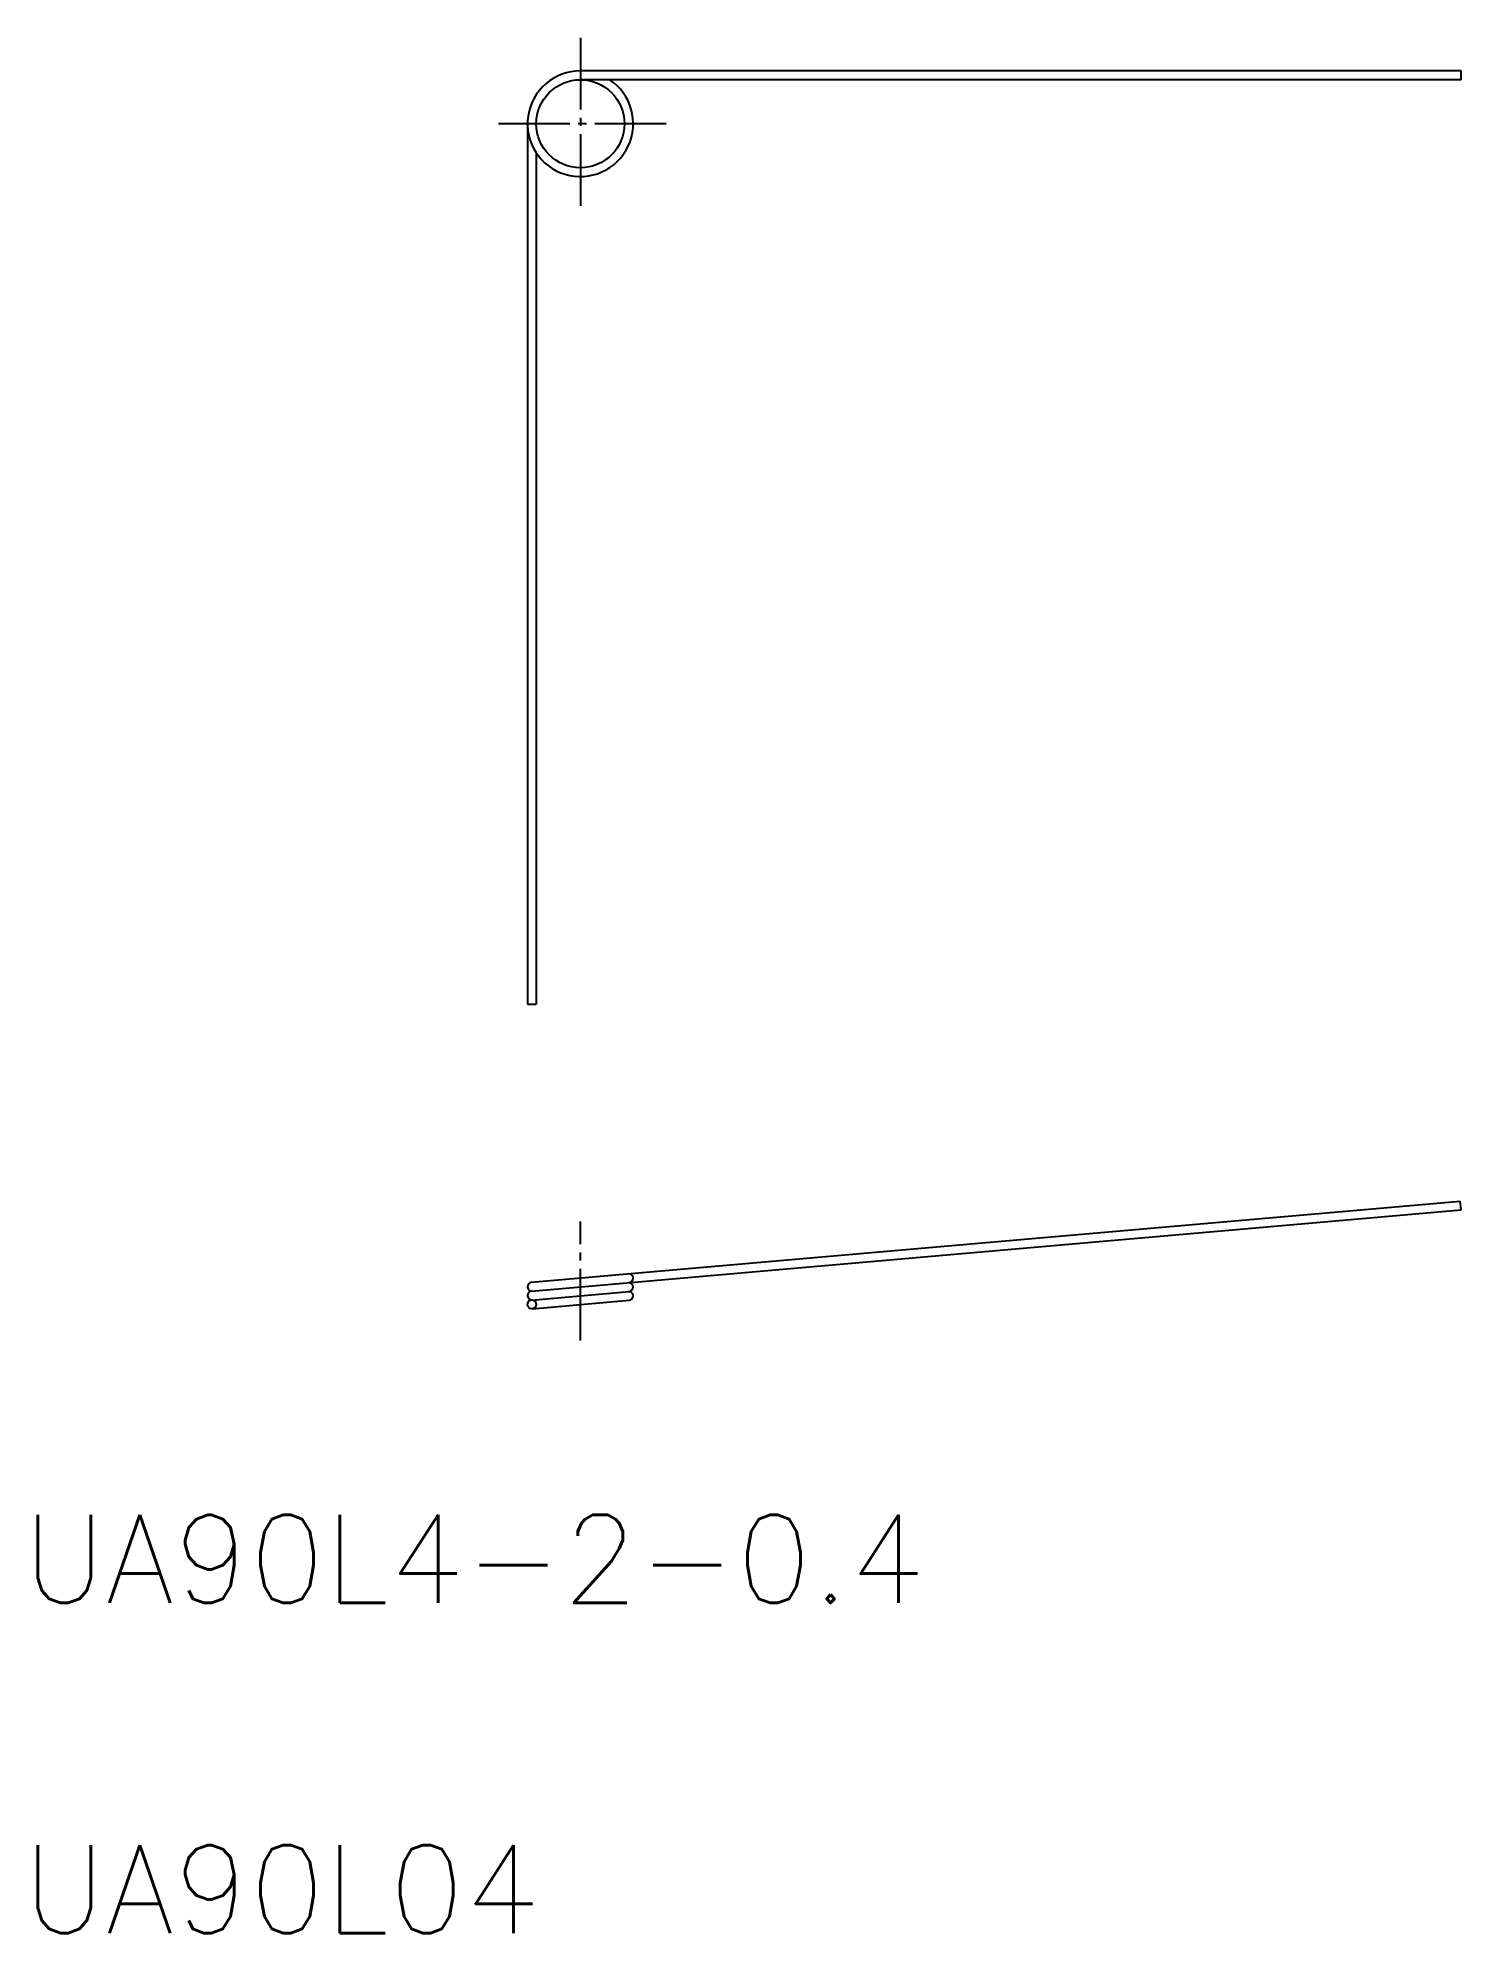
# Model space of a CAD drawing. Extents: x 112.9 to 177.5, y 23 to 109.1.
import ezdxf

# ---------------------------------------------------------------- set-up
doc = ezdxf.new("R2010")
doc.units = 0
doc.header["$LTSCALE"] = 0.25
doc.linetypes.add('CENTER', pattern=[17.5, 13, -1.5, 1.5, -1.5])
doc.layers.get('0').update_dxf_attribs({"linetype": 'CONTINUOUS'})
doc.layers.add('CENTER', color=1, linetype='CENTER')
doc.styles.get("Standard").update_dxf_attribs({"font": 'txt.shx'})

msp = doc.modelspace()

# ---------------------------------------------------------------- linework, layer by layer
at = {"color": 7, "linetype": 'CONTINUOUS'}
for p, q in [((177.523, 107.617), (137.523, 107.617)), ((177.523, 107.217), (137.523, 107.217)), ((177.523, 107.217), (177.523, 107.617)), ((135.123, 105.217), (135.123, 65.217)), ((135.523, 103.89), (135.523, 65.217)), ((135.123, 65.217), (135.523, 65.217)), ((135.305, 52.582), (177.488, 56.273)), ((177.523, 55.874), (177.488, 56.273)), ((135.305, 52.181), (177.523, 55.874)), ((135.305, 51.779), (139.74, 52.167)), ((135.34, 51.381), (139.74, 51.766))]:
    msp.add_line(p, q, dxfattribs=at)
for centre, radius in [((137.523, 105.217), 2), ((135.323, 51.58), 0.2)]:
    msp.add_circle(centre, radius, dxfattribs=at)
for centre, radius, start, end in [((137.523, 105.217), 2.4, 90, 56.44269), ((135.323, 52.383), 0.2, 95, 275), ((139.723, 52.768), 0.2, 275, 95), ((139.723, 52.366), 0.2, 275, 95), ((135.323, 51.981), 0.2, 95, 275), ((139.723, 51.965), 0.2, 275, 95)]:
    msp.add_arc(centre, radius, start, end, dxfattribs=at)
at = {"layer": 'CENTER', "color": 1, "linetype": 'CENTER'}
for p, q in [((137.523, 109.117), (137.523, 101.317)), ((141.423, 105.217), (133.623, 105.217)), ((137.523, 49.944), (137.523, 55.344))]:
    msp.add_line(p, q, dxfattribs=at)

# ---------------------------------------------------------------- texts
for s, p in [('UA90L4-2-0.4', (112.201, 38.017)), ('UA90L04', (112.201, 23.017))]:
    msp.add_text(s, height=4).set_placement(p)

doc.saveas('drawing.dxf')
